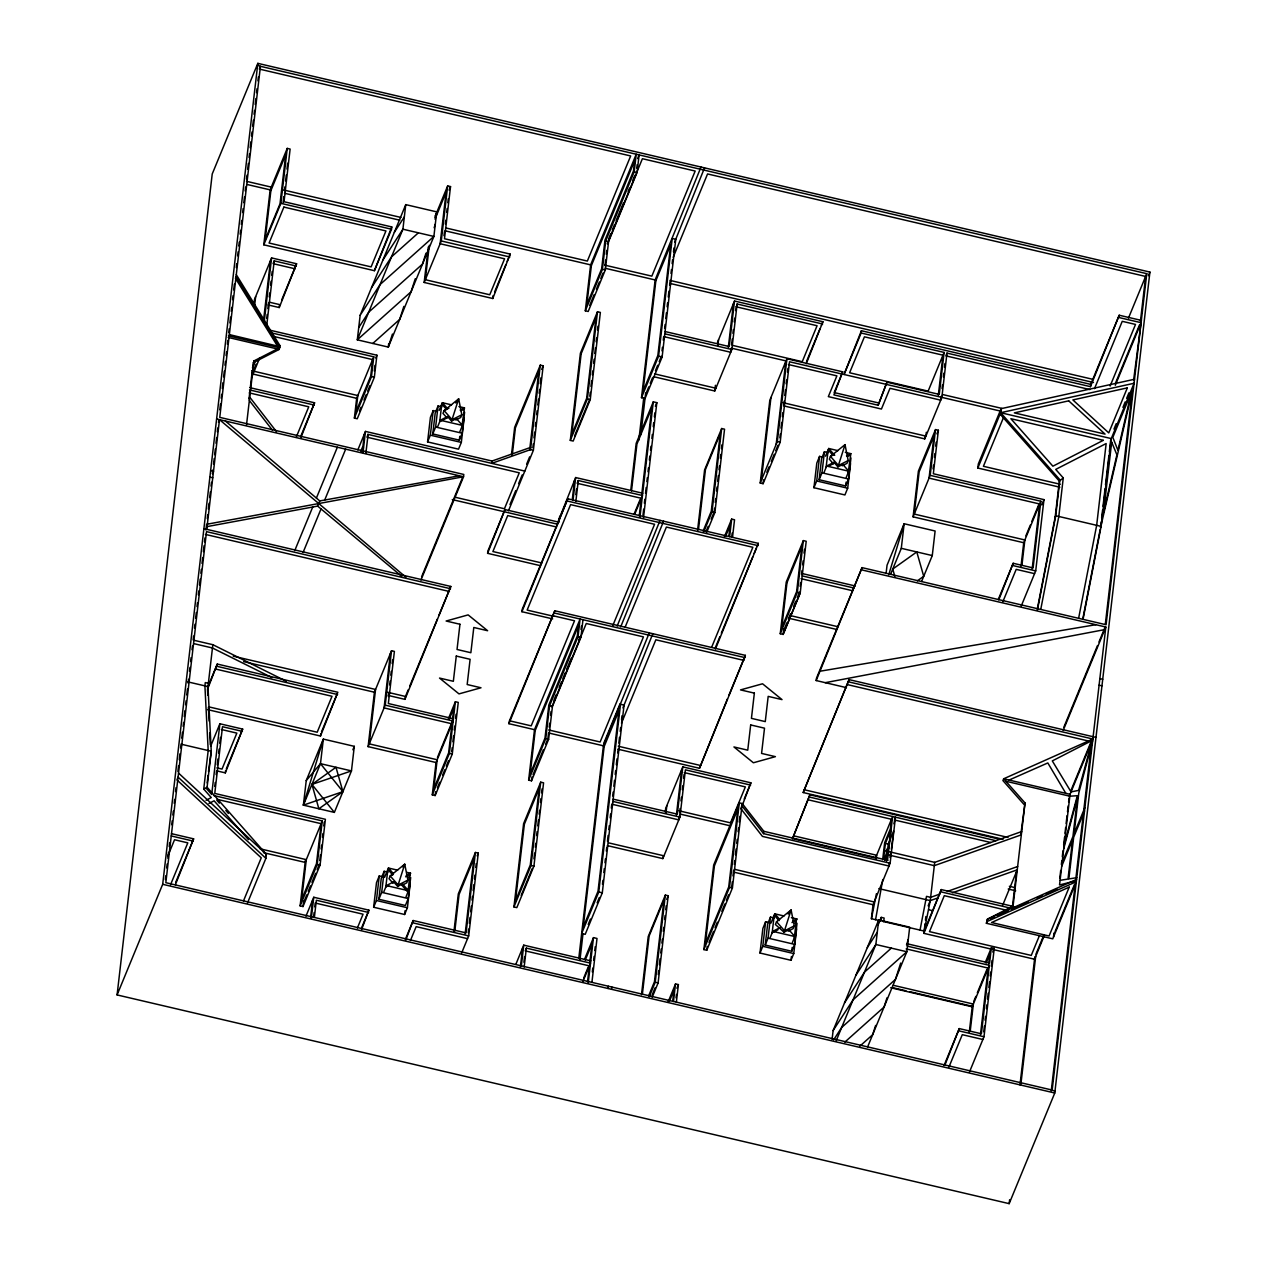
<?xml version="1.0" encoding="UTF-8"?>
<svg xmlns="http://www.w3.org/2000/svg" width="1267" height="1267" viewBox="0 0 1267 1267"><rect width="100%" height="100%" fill="white"/><g stroke="black" fill="none" stroke-linecap="round" stroke-linejoin="round"><path stroke-width="1.5" d="M374.303 371.009L374.921 365.419M117.087 994.928L212.222 173.991L257.834 63.35L1149.913 272.072L1054.777 1093.009L1009.166 1203.65L117.087 994.928L162.683 884.303L257.834 63.35M165.359 879.615L165.819 875.719M166.721 867.927L167.165 864.031M167.846 858.187L168.527 852.358M169.208 846.514L169.651 842.618M171.726 824.738L172.185 820.842M172.85 814.998L173.31 811.086M174.213 803.294L174.672 799.398M175.575 791.59L176.018 787.694M177.903 771.476L178.584 765.585M179.265 759.693L179.946 753.802M180.627 747.91L181.086 743.998M181.767 738.107L182.448 732.215M183.129 726.324L183.588 722.396M184.269 716.52L184.95 710.629M185.631 704.737L186.091 700.809M186.772 694.918L187.453 689.042M188.134 683.151L188.593 679.223M189.496 671.367L189.955 667.44M190.636 661.564L191.095 657.636M191.998 649.781L192.457 645.853M193.138 639.962L193.598 636.05M194.5 628.194L194.96 624.267M195.641 618.375L196.322 612.484M197.003 606.608L197.462 602.68M198.365 594.825L198.824 590.897M199.505 585.006L200.186 579.13M200.867 573.238L201.326 569.311M202.007 563.419L202.688 557.543M203.369 551.652L204.05 545.76M204.51 541.833L204.969 537.905M205.935 530.034L206.6 524.3L463.532 476.74L463.801 474.46L219.761 417.366L260.432 66.312L257.629 65.108M207.265 518.583L207.709 514.75M208.358 509.033L209.023 503.3M209.689 497.567L210.354 491.834M211.019 486.116L211.462 482.284M212.888 469.978L212.444 473.795L213.521 471.213L210.639 470.532M213.553 464.245L214.218 458.527M214.661 454.695L215.327 448.977M215.992 443.244L216.657 437.511M217.322 431.794L217.766 427.961M219.809 409.827L220.49 404.015M221.155 398.202L221.614 394.322M222.279 388.51L222.96 382.682M223.625 376.869L224.307 371.057M224.972 365.244L225.431 361.364M226.096 355.552L226.555 351.672M227.411 344.276L227.854 340.395M228.757 332.635L229.2 328.755M229.881 322.927L230.562 317.098M231.227 311.27L231.687 307.39M232.574 299.63L233.033 295.749M233.698 289.921L234.379 284.093M236.295 267.59L236.755 263.663M237.658 255.807L238.117 251.864M238.798 245.972L239.257 242.045M240.16 234.173L240.619 230.246M241.3 224.354L241.759 220.426M242.678 212.555L243.121 208.627M243.802 202.736L244.499 196.828M245.18 190.937L245.64 187.009M246.542 179.138L247.002 175.21M247.683 169.319L248.364 163.411M249.045 157.52L249.504 153.592M250.185 147.701L250.866 141.793M251.547 135.902L252.006 131.974M252.687 126.066L253.384 120.175M254.065 114.283L254.509 110.356M255.205 104.448L255.886 98.557M256.567 92.665L257.027 88.722M257.93 80.866L258.389 76.939M206.774 529.353L219.492 419.646L405.899 577.214M247.508 902.943L265.896 858.329L266.355 854.291L207.091 787.235L211.256 751.252L207.978 686.587L212.84 644.697L193.93 640.278M253.828 305.299L254.509 299.408L271.597 257.93L296.605 263.774L279.247 307.548L268.176 304.951M254.524 306.281L255.649 296.636M175.369 884.794L193.629 838.849L171.504 833.67M263.789 244.816L270.156 189.876L287.245 148.397L290.127 149.063L284.03 201.722L391.772 226.936L391.503 229.216L374.414 270.695L263.789 244.816L280.878 203.338L287.245 148.397M216.134 666.822L215.865 669.103L332.017 696.28L317.193 732.231L208.659 706.828M207.788 695.345L207.487 689.422L217.275 664.051L337.846 692.257L320.488 736.032L207.566 709.615M206.046 800.269L211.272 797.592L203.734 789.072L208.184 750.539L204.906 685.859L205.286 682.58L208.358 683.293M249.884 391.36L248.997 398.994L249.742 397.189L276.428 431.588M250.328 387.544L252.307 370.36M252.751 366.543L253.938 360.937L279.611 347.791L279.864 345.511L236.295 274.654M246.542 424.698L253.938 360.937M207.17 782.943L208.057 775.372M208.501 771.571L211.256 751.252L181.688 744.331M263.536 320.424L270.473 260.685M264.106 322.673L271.597 257.93M266.735 318.413L267.179 314.501M267.86 308.625L268.541 302.765M269.222 296.89L269.681 292.978M270.584 285.154L271.043 281.242M271.724 275.382L272.167 271.471M211.858 793.11L219.888 723.774L242.678 729.095L225.32 772.87L218.082 771.175M266.735 325.429L274.21 260.875L296.335 266.054M214.772 786.379L215.232 782.452M216.134 774.612L216.594 770.684M217.275 764.793L217.956 758.917M218.637 753.026L219.096 749.114M219.777 743.222L220.458 737.331M283.111 202.53L283.792 196.623M284.489 190.731L284.932 186.803M285.613 180.896L286.31 175.004M286.991 169.097L287.672 163.205M225.32 772.87L225.574 770.589M279.247 307.548L279.5 305.252M253.194 362.726L278.867 349.581L279.864 345.511M300.928 437.543L314.58 402.795L249.726 387.623M303.383 805.147L306.234 780.583L323.338 739.089L354.301 746.342L351.466 770.906L334.361 812.4L303.383 805.147L323.338 739.089L320.488 763.668L303.383 805.147L342.914 791.653L335.977 767.295L311.935 784.416L318.872 808.774L342.914 791.653L320.488 763.668L306.234 780.583M360.161 315.245L357.31 339.825L388.288 347.079L433.884 236.438L436.735 211.874L405.757 204.62L360.161 315.245L380.116 284.505L433.884 236.438L402.906 229.2L382.951 259.941M270.093 330.228L376.917 355.219L374.351 377.281L357.246 418.775L354.38 418.094L356.66 398.313L373.765 356.819L271.787 332.968M242.409 731.376L222.501 726.72L214.772 793.427L325.397 819.306L320.092 865.06L303.003 906.554L300.121 905.873L305.426 860.119M320.488 736.032L320.757 733.751M374.414 270.695L391.772 226.936M303.003 906.554L303.652 900.837M364.326 434.185L362.948 446.079L360.81 451.274M354.38 418.094L371.469 376.6L373.765 356.819M363.011 452.525L365.466 431.413L492.024 461.03L530.778 447.346M310.605 917.356L312.616 900.029M300.121 905.873L317.225 864.395L322.261 820.921L213.537 795.486M311.302 918.448L313.757 897.258L368.903 910.165L361.507 929.772M365.862 453.428L368.079 434.407L366.939 437.178L519.264 472.813L504.44 508.764L454.932 497.187M319.807 860.483L320.472 854.718M321.137 848.953L321.58 845.121M322.483 837.439L322.927 833.591M323.814 825.91L324.257 822.077M313.678 916.374L314.121 912.557M314.77 906.839L315.214 903.023L363.059 914.204L357.357 928.046M314.374 917.419L316.354 900.251L368.634 912.478M388.7 343.563L388.288 347.079L392.453 334.06M405.757 204.62L402.906 229.2L357.31 339.825L411.078 291.758L415.259 278.756M368.111 746.627L385.216 705.149L453.143 721.034L436.038 762.528L368.111 746.627L374.414 692.225L391.519 650.731L394.401 651.412L388.351 703.533L453.396 718.753M435.325 215.849L447.663 185.916L450.529 186.597L444.495 238.734L510.205 254.097L492.768 298.505L424.176 282.462L428.278 247.065M429.307 245.339L425.316 279.69L489.759 294.768L504.583 258.816L440.14 243.739L446.111 192.204L434.993 219.159M390.379 653.503L384.075 707.905L452.002 723.805L448.629 752.867L433.805 788.818L437.178 759.757L369.251 743.872L375.555 689.454L233.223 656.148M385.216 705.149L391.519 650.731M388.335 696.581L388.795 692.685M389.698 684.909L390.141 681.013M390.822 675.184L391.265 671.288M392.168 663.512L392.627 659.632M424.176 282.462L441.28 240.968L447.663 185.916M443.988 235.741L444.448 231.861M445.35 224.069L445.794 220.189M446.697 212.413L447.156 208.517M447.821 202.688L448.28 198.792M410.255 883.178L407.404 907.742L404.616 914.489L373.638 907.251L376.489 882.671L379.276 875.925L382.919 876.78M462.788 421.214L464.181 417.841L461.331 442.421L458.543 449.167L427.565 441.914L430.416 417.35L433.203 410.603L436.846 411.442M373.638 907.251L376.426 900.504L379.276 875.925M427.565 441.914L430.352 435.167L433.203 410.603M410.682 877.493L408.243 898.556L405.392 905.477L378.849 899.269L381.288 878.205L384.139 871.284L387.924 872.171M464.609 412.171L462.17 433.235L459.319 440.14L432.776 433.932L435.215 412.868L438.065 405.963L441.85 406.85M378.849 899.269L381.7 892.348L384.139 871.284M432.776 433.932L435.626 427.027L438.065 405.963M388.367 695.472L404.949 699.368L405.218 697.088M459.319 440.14L459.763 436.323M404.616 914.489L405.06 910.72M461.869 426.805L464.466 407.879L458.939 406.58M404.949 699.368L450.814 586.447L203.908 528.672M405.757 940.114L413.153 920.523L466.082 932.908L475.41 852.453L478.277 853.119L468.695 935.885L461.616 953.037M448.296 718.943L455.376 701.728L458.258 702.409L452.271 754.055L435.167 795.549L432.285 794.868L436.038 762.528M435.167 795.549L435.61 791.717M492.768 298.505L493.101 295.591M432.285 794.868L449.389 753.39L455.376 701.728M451.733 751.569L452.192 747.657M452.873 741.781L453.554 735.889M454.235 730.014L454.695 726.102M455.597 718.262L456.057 714.335M492.024 461.03L491.754 463.342L530.509 449.627L533.375 450.308L543.179 365.815L540.296 365.134L514.655 427.375L511.472 454.774M540.566 565.716L487.605 553.331L487.874 551.05L504.979 509.556L558.684 522.131M453.982 931.213L458.306 893.932L475.41 852.453M454.821 931.118L459.066 894.454L473.89 858.503L465.163 933.731M504.979 509.556L487.605 553.331M512.28 454.837L515.4 427.898L538.776 371.199L529.638 450.118M468.22 932.876L468.663 929.028M469.328 923.263L470.009 917.482M470.675 911.702L471.34 905.937M472.005 900.156L472.464 896.307M473.129 890.543L473.795 884.762M474.46 878.981L474.919 875.133M475.806 867.436L476.249 863.587M530.509 449.627L540.296 365.134M532.869 447.631L533.328 443.751M533.993 437.923L534.658 432.11M535.339 426.282L535.783 422.402M536.685 414.642L537.129 410.761M537.81 404.933L538.475 399.121M539.156 393.293L539.599 389.412M540.265 383.6L540.946 377.772M582.978 619.706L580.935 637.269L552.444 706.416L548.627 739.326L531.522 780.805L528.64 780.139L545.744 738.645L549.561 705.735L578.069 636.588L580.096 619.04L534.5 729.665L508.938 723.695L509.207 721.414L554.803 610.773L745.36 655.356L699.495 768.277L618.28 749.272M552.665 618.898L521.925 611.708L522.178 609.427L567.79 498.786L758.331 543.369L715.459 649.037M558.367 520.8L575.661 477.548L642.702 493.243M513.943 906.95L523.604 823.645L540.708 782.167L543.575 782.832L533.93 866.137L516.825 907.631L513.943 906.95L531.047 865.472L540.708 782.167M528.64 780.139L534.5 729.665M559.048 521.941L559.697 516.271M570.293 440.393L580.397 353.24L597.486 311.745L600.368 312.426L590.264 399.58L573.175 441.059L570.293 440.393L587.397 398.899L597.486 311.745M585.306 310.811L590.628 264.866L636.24 154.226L634.197 171.774L605.705 240.92L602.411 269.317L585.306 310.811L588.189 311.476L605.293 269.998L608.572 241.601L637.079 172.455L639.106 154.907L637.618 158.533M531.522 780.805L531.966 776.924M508.938 723.695L554.803 610.773M521.925 611.708L567.79 498.786M572.336 499.23L574.521 480.32M573.032 500.243L575.661 477.548M520.404 966.879L522.606 947.922M521.323 966.008L523.746 945.15L590.786 960.845M575.82 494.621L576.485 488.951M533.945 858.852L534.626 853.024M535.308 847.195L535.751 843.299M536.654 835.539L537.097 831.643M537.778 825.815L538.459 819.987M539.124 814.158L539.584 810.278M540.486 802.502L540.93 798.606M541.611 792.778L542.054 788.898M547.867 738.804L548.548 732.944M549.213 727.1L549.672 723.204M550.575 715.412L551.034 711.516M575.867 501.304L578.275 480.51L642.432 495.524L634.624 514.465M523.904 962.255L524.554 956.569M589.836 396.175L590.295 392.295M590.976 386.467L591.641 380.638M592.322 374.81L592.766 370.93M593.669 363.154L594.112 359.274M594.793 353.445L595.474 347.617M596.139 341.789L596.599 337.909M597.501 330.133L597.945 326.252M604.977 265.658L605.626 259.925M606.291 254.208L606.735 250.391M524.158 967.069L526.359 948.112L590.517 963.126L582.709 982.068M581.015 629.493L581.426 625.993M636.747 168.194L637.158 164.694M630.792 489.996L636.192 443.323L653.297 401.829L656.829 402.668L643.462 518.013M641.482 397.68L658.587 356.201L672.223 238.465L675.77 239.289L662.118 357.025L645.03 398.519L641.482 397.68L655.134 279.944L700.999 167.038M631.504 490.947L636.937 444.068L651.745 408.117L641.783 494.051M578.797 958.2L603.409 745.804L649.274 632.882M638.853 440.029L643.699 398.202M579.906 960.418L582.994 933.795M640.833 434.644L645.695 392.707M639.249 515.907L641.292 498.279L577.134 483.281L578.275 480.51M639.946 517.063L653.297 401.829M587.555 981.592L589.377 965.882L525.219 950.868L526.359 948.112M589.852 961.811L591.927 943.915L585.259 960.085M588.252 982.749L593.479 937.628L597.01 938.467L592.006 981.624M598.768 892L620.513 704.309L624.061 705.133L602.3 892.823L585.211 934.317L581.664 933.478L598.768 892L602.3 892.823M643.002 514.988L643.684 509.096M644.365 503.205L644.824 499.277M645.505 493.386L646.186 487.494M646.867 481.603L647.326 477.675M648.007 471.783L648.466 467.856M649.369 460L649.828 456.072M650.509 450.181L650.969 446.253M651.872 438.398L652.331 434.47M653.234 426.615L653.693 422.687M654.374 416.795L654.833 412.868M662.008 350.911L662.435 347.332M663.259 340.158L663.67 336.579L730.711 352.274L731.154 348.473M664.621 328.422L665.08 324.495M665.761 318.603L666.442 312.711M667.123 306.82L667.582 302.908M668.263 297.016L668.944 291.125M669.625 285.233L670.085 281.306M670.987 273.466L671.447 269.538M672.128 263.647L672.587 259.719M673.49 251.864L673.949 247.952M592.322 971.932L592.766 968.051M593.669 960.275L594.112 956.395M594.793 950.567L595.237 946.687M602.474 884.271L602.934 880.359M603.836 872.551L604.28 868.639M604.961 862.779L605.42 858.868M606.323 851.06L606.782 847.148M607.463 841.288L608.128 835.444M608.809 829.584L609.269 825.672M610.171 817.864L610.631 813.952M611.312 808.093L611.755 804.181L678.795 819.876L679.239 816.091M612.705 796.024L613.149 792.113M613.83 786.237L614.511 780.361M615.192 774.485L615.651 770.574M616.332 764.698L617.013 758.822M617.694 752.946L618.153 749.035M618.834 743.159L619.515 737.283M620.197 731.407L620.64 727.48M621.559 719.656L622.002 715.728M660.044 520.373L617.172 626.041M608.065 988.498L608.334 986.217M663.591 521.196L620.703 626.864M704.531 167.862L674.63 242.06M611.613 989.337L611.866 987.056M652.822 633.706L622.921 707.905M641.498 994.674L648.229 936.566L665.333 895.088L668.2 895.753L658.111 982.907L652.157 997.335M642.353 994.357L649.1 936.091L663.924 900.124L654.469 981.703L648.546 996.084M717.898 345.448L718.547 339.762M697.61 530.065L704.579 470.009L721.667 428.515L724.55 429.196L714.889 512.502L706.717 532.33M665.27 812.147L665.698 808.378L682.802 766.883L750.888 782.816L742.446 804.941M698.465 529.764L705.45 469.519L720.274 433.567L711.262 511.298L703.106 531.079M653.455 376.647L714.746 390.996L715.412 385.295M665.967 813.176L666.838 805.606M607.289 845.596L662.831 858.598L663.037 856.84M728.319 347.411L733.371 303.811M649.29 996.67L655.229 982.226L665.333 895.088M806.287 363.692L822.901 321.723L734.512 301.039L729.238 346.556L665.08 331.542M676.404 815.029L681.662 769.655M658.254 974.513L658.713 970.585M659.394 964.694L660.075 958.802M660.772 952.911L661.216 948.967M661.897 943.076L662.356 939.148M663.274 931.293L663.734 927.365M664.637 919.494L665.096 915.566M665.777 909.674L666.236 905.747M703.834 531.665L712.022 511.82L721.667 428.515M731.597 344.687L732.247 339.002M732.912 333.3L733.355 329.515M734.226 321.929L734.67 318.144M735.541 310.558L737.125 304.001L822.647 324.004M682.802 766.883L677.322 814.143L613.165 799.144M714.746 390.996L731.851 349.502L737.125 304.001M714.145 511.963L714.588 508.13M715.253 502.381L715.697 498.549M716.584 490.867L717.027 487.035M717.692 481.286L718.357 475.521M719.023 469.772L719.466 465.939M720.369 458.258L720.812 454.425M721.477 448.676L721.921 444.844M679.666 812.305L680.11 808.52M680.981 800.966L681.424 797.181M682.295 789.626L682.739 785.841M683.61 778.271L684.053 774.501M662.831 858.598L679.936 817.104L685.415 769.845L750.634 785.097M699.495 768.277L727.416 698.893M672.761 1000.724L673.981 990.192L669.483 1001.104M673.49 1001.468L675.517 983.921L678.399 984.586L676.372 1002.134M728.889 535.909L730.109 525.377L725.611 536.289M676.04 997.889L676.451 994.373M729.634 536.654L731.661 519.106L734.543 519.771L732.5 537.335M731.772 536.59L732.183 533.074M742.193 803.547L732.405 888.024L706.748 950.266L703.882 949.585L713.669 865.06L739.31 802.866L742.193 803.547L763.843 831.31L887.866 860.325M842.444 374.145L789.515 361.76L780.187 442.215L763.098 483.693L760.216 483.028L769.813 400.261L786.902 358.767L842.713 371.833L833.908 394.892L878.158 405.234L886.963 382.175L939.243 394.401L944.105 352.416L861.132 333.015L844.044 374.494L1001.136 411.252M706.748 950.266L707.208 946.354M761.356 480.256L770.954 397.49M763.098 483.693L763.542 479.765M776.18 444.305L785.778 361.538M760.216 483.028L777.32 441.534L786.902 358.767M779.886 437.828L780.329 433.963M780.995 428.183L781.676 422.386M782.341 416.605L782.784 412.741M783.687 405.028L784.13 401.18M784.796 395.383L785.477 389.603M786.142 383.806L786.585 379.957M787.488 372.245L787.931 368.38M703.882 949.585L729.523 887.359L739.31 802.866M731.645 887.502L732.31 881.737M732.975 875.956L733.656 870.176M734.322 864.411L734.765 860.562M735.43 854.782L736.111 849.017M736.776 843.236L737.22 839.388M738.107 831.69L738.566 827.842M739.231 822.061L739.896 816.296M780.25 633.738L786.237 582.091L803.341 540.597L806.208 541.278L800.221 592.924L783.117 634.419L780.25 633.738L797.355 592.259L803.341 540.597M783.117 634.419L783.782 628.701M893.884 823.788L895.468 817.183L890.131 863.239L763.573 833.638L763.843 831.31M800.158 586.399L800.617 582.535M801.552 574.442L801.995 570.578M802.676 564.765L803.12 560.885M804.022 553.141L804.466 549.26M796.61 928.964L793.76 953.544L790.988 960.291L760.01 953.037L762.861 928.473L765.632 921.711L769.275 922.566M850.537 463.643L847.686 488.207L844.915 494.954L813.937 487.716L816.787 463.136L819.559 456.389L823.202 457.244M760.01 953.037L762.782 946.291L765.632 921.711M813.937 487.716L816.708 480.969L819.559 456.389M797.038 923.295L794.599 944.358L791.748 951.264L765.205 945.055L767.644 923.991L770.494 917.07L774.295 917.957M850.965 457.957L848.526 479.021L845.675 485.942L819.131 479.734L821.57 458.67L824.421 451.749L828.206 452.636M765.205 945.055L768.055 938.134L770.494 917.07M819.131 479.734L821.982 472.813L824.421 451.749M826.1 467.428L828.143 449.88L832.957 455.328M844.044 374.494L861.402 330.735L1090.729 384.376L1119.22 315.23L1141.361 320.408L1133.617 380.052M887.534 860.261L892.601 816.518L875.497 857.997L792.524 838.58L809.898 794.821L999.695 839.229M1003.052 839.292L803.199 792.54L849.064 679.619L1095.987 737.394M846.435 687.633L816.186 680.553L816.455 678.273L862.051 567.632L1106.091 624.742L1146.762 273.672L260.432 66.312L259.307 69.067L630.665 155.952L587.35 261.065L446.032 227.997M861.132 333.015L861.402 330.735M791.748 951.264L792.192 947.431M792.524 838.58L809.898 794.821M845.675 485.942L846.118 482.109M790.988 960.291L791.416 956.506M794.298 937.928L796.341 920.38L791.986 922.598M848.225 472.607L850.838 453.665L845.311 452.367M878.158 405.234L886.963 382.175M803.199 792.54L849.064 679.619M816.186 680.553L862.051 567.632M832.102 1039.336L833.116 1030.562L878.712 919.921L909.69 927.175L906.839 951.755L867.657 1046.827M886.171 572.795L887.043 565.225L904.147 523.746L935.109 531L932.274 555.564L921.584 581.49M890.606 574.252L901.296 548.326L904.147 523.746L888.753 574.711M913.095 516.841L930.2 475.347L1040.825 501.241L1023.72 542.719L913.095 516.841L918.401 471.086L935.505 429.592L938.388 430.257L933.336 473.747L1043.96 499.626L1035.709 570.894L1021.234 606.022M783.845 405.915L924.752 438.889L924.958 437.131M876.194 859.042L876.637 855.241L793.665 835.824M926.335 432.269L925.892 436.117L783.085 402.7M879.266 920.571L871.411 918.718L873.042 904.733L890.131 863.239M882.671 859.707L884.651 842.698L890.353 828.856L891.461 819.274L808.489 799.873M883.574 859.042L885.38 843.442L890.796 830.297L888.753 847.845L884.018 859.343M938.324 395.272L942.965 355.188L864.427 336.816L849.603 372.767L928.141 391.139L944.105 352.416M882.782 879.536L875.56 919.699M878.712 919.921L875.861 944.501L835.967 1041.3M886.425 852.818L886.868 849.033M930.2 475.347L935.505 429.592M887.122 853.863L888.262 844.107L893.663 830.978L891.35 849.223M886.615 861.101L887.502 853.435L884.651 860.356M941.159 396.318L940.716 400.166L889.988 388.304L881.436 409.035L828.333 396.619L836.885 375.871L788.375 364.516M942.046 388.605L942.49 384.756M943.392 377.043L943.836 373.195M944.501 367.414L944.944 363.566M880.818 921.061L881.246 917.371L884.128 918.052L883.701 921.647M933.082 468.901L933.526 465.084M934.413 457.482L934.856 453.665M935.727 446.063L936.17 442.246M1119.22 315.23L1090.459 386.657L946.987 353.097L941.856 397.395L924.752 438.889M889.386 862.605L888.991 866.01L762.433 836.394L740.783 808.584L741.924 805.828L763.573 833.638M889.972 857.506L890.368 854.101M1044.388 935.347L1034.537 959.23L923.912 933.351L925.021 923.801M925.448 920.175L925.86 916.532M1059.861 487.209L977.839 468.03L978.314 463.991L1001.104 408.671L1134.535 379.245M882.972 921.426L924.181 931.071L930.263 900.631L934.698 862.368L1021.693 831.548L1020.964 833.353L1025.019 802.945L1003.67 778.793L1092.851 739.009L1105.822 627.022L861.782 569.912M923.912 933.351L941.286 889.577L1013.758 906.538M977.839 468.03L1000.645 412.709L1001.104 408.671M944.865 1065.151L959.262 1028.598L981.387 1033.777L989.321 965.327L907.299 946.132M998.792 599.829L1013.188 563.277L1033.096 567.933L1040.825 501.241M1020.996 566.27L1023.72 542.719M1021.915 565.462L1024.86 539.964L914.236 514.069L919.145 471.831L933.953 435.864L929.059 478.118L1039.684 503.997L1032.177 568.74M969.271 1032.241L972.486 1004.525M970.189 1031.433L973.357 1004.05L893.251 985.298M986.391 923.295L987.136 921.489L1076.301 881.705L1052.766 938.831L986.391 923.295L987.389 919.208L1013.062 906.063L1025.019 802.945M987.136 921.489L987.389 919.208L1076.57 879.425L1073.038 882.117M980.468 1034.585L988.181 968.083L906.158 948.904M988.672 963.854L989.796 954.051L986.106 963.031M969.524 1071.866L984 1036.739L994.231 948.445L991.348 947.779L989.575 963.047L906.839 943.693M983.746 1031.797L984.411 1026.017M985.092 1020.236L985.536 1016.387M986.423 1008.675L986.882 1004.826M987.547 999.045L988.212 993.265M988.878 987.484L989.559 981.703M990.224 975.923L990.667 972.058M991.332 966.278L992.013 960.497M1037.277 609.221L1055.173 517.126L1059.339 481.143L1063.266 477.928L1055.728 469.408L1106.154 443.545L1096.668 525.314L1078.629 618.217M1016.53 871.601L1012.317 907.869L1013.062 906.063M1063.266 477.928L1058.816 516.461L1040.761 609.348M1090.459 386.657L1090.729 384.376M1019.983 1084.869L1034.806 956.949M1020.901 1084.077L1035.677 956.474M1009.166 1203.65L1009.625 1199.722M1059.782 878.221L1060.701 870.397M1061.366 864.537L1061.825 860.626M1062.284 856.714L1062.965 850.854M1063.647 844.994L1064.549 837.17M1064.993 833.258L1065.674 827.399M1066.133 823.487L1067.036 815.663M1067.495 811.751L1068.176 805.891M1068.619 801.979L1069.079 798.067M1101.213 521.893L1100.532 527.737L1132.413 390.426L1105.347 623.997M1101.657 517.981L1102.559 510.189M1103.019 506.293L1105.046 488.729M1105.505 484.833L1108.894 455.582M1109.338 451.67L1110.7 439.982L1134.076 383.267L1000.645 412.709L1059.909 479.765L1055.744 515.748L1037.483 609.76M1053.511 937.026L1053.954 933.098M1083.047 619.246L1101.102 526.359L1111.27 438.588L1000.645 412.709M1051.246 1090.855L1075.16 884.477M1075.936 877.809L1083.364 813.731M1083.776 810.231L1091.188 746.263M1140.443 321.232L1145.637 276.444L707.556 173.943L673.189 257.296M1054.968 1091.267L1052.164 1090.063L1092.851 739.009L848.811 681.899M1082.794 618.977L1100.184 529.479M871.411 918.718L876.416 893.726M920.032 930.105L926.51 896.371L930.659 897.337L939.908 894.059M1092.645 740.752L1078.803 792.984L1074.083 833.734L1084.916 807.459M1064.201 844.788L1077.346 795.708L1069.823 796.199L1005.824 781.232M1063.742 848.652L1077.473 797.45L1072.943 836.505L1062.11 862.779M828.998 465.939L833.353 463.706L829.331 459.161L830.471 456.405L845.026 444.638L837.946 466.874L833.924 462.328L826.67 466.05L824.152 472.163M403.856 306.408L399.691 319.411L372.799 343.452M434.945 217.433L436.133 213.727M425.981 253.21L422.481 264.106L368.713 312.173L358.735 327.535M434.138 227.791L435.31 224.148M875.624 1025.431L872.646 1034.727L859.913 1046.114M887.027 997.778L884.049 1007.059L844.804 1042.139M900.694 963.063L895.436 979.407L841.668 1027.474L833.686 1039.779M906.523 944.913L908.265 939.465M274.21 260.875L273.07 263.647L295.195 268.826M218.431 422.244L219.492 419.646M252.45 367.858L255.427 360.652M281.733 299.851L296.605 263.774M252.402 373.116L256.108 364.12M251.61 377.55L259.783 357.706M278.867 349.581L279.611 347.791L236.026 276.935L235.456 278.328L277.521 346.081L229.47 334.615M296.161 437.368L308.752 406.802L249.219 392.881M301.198 435.262L314.58 402.795M207.408 687.965L217.275 664.051M210.607 746.311L219.888 723.774M167.814 856.064L174.529 839.752L187.801 842.856L170.554 884.714M294.752 550.591L312.711 507.022M316.402 498.058L337.37 447.219M375.776 357.975L376.917 355.219M206.759 526.66L317.637 506.103L319.775 500.924L459.351 475.758M449.088 190.113L450.529 186.597M359.511 410.904L361 407.293M363.977 400.071L366.226 394.639M367.715 391.028L369.948 385.611M303.051 552.523L321.026 508.922M324.7 500.037L345.653 449.167M175.638 882.513L193.629 838.849M226.318 768.784L242.678 729.095M357.848 449.896L365.466 431.413M361.649 451.765L363.391 447.52M439.174 410.397L442.341 402.7L451.575 404.854M437.796 426.377L440.314 420.248L447.568 416.542L451.575 421.087L456.405 418.601L462.439 425.427L459.921 431.556M243.502 900.885L261.24 857.838L176.921 779.902L178.061 777.13L265.896 858.329M494.589 291.98L505.739 264.93M507.228 261.319L510.205 254.097M265.785 855.668L266.355 854.291L178.536 773.092M446.602 409.542L441.771 404.078L439.744 421.626L446.998 417.92L447.568 416.542M321.485 731.946L337.101 694.063M451.575 421.087L458.67 398.852L444.115 410.603L442.975 413.375L446.998 417.92M456.405 418.601L455.835 419.995L460.681 417.508L461.822 414.752L458.67 398.852L455.74 402.938M421.578 576.897L462.661 477.231M420.929 580.128L463.532 476.74L216.609 418.965M322.261 820.921L305.157 862.399L263.441 852.643M352.875 749.795L354.301 746.342M304.539 900.283L306.772 894.882M308.245 891.287L310.478 885.902M311.951 882.307L315.657 873.311M317.146 869.716L319.363 864.316M305.949 916.199L313.757 897.258M405.963 695.266L408.212 689.818M409.7 686.191L437.368 619.088M438.857 615.461L450.814 586.447M541.706 369.362L543.179 365.815M608.588 239.035L610.837 233.571M612.341 229.945L614.59 224.481M616.095 220.838L623.586 202.641M628.099 191.729L629.588 188.086M632.597 180.801L634.846 175.353M607.289 243.866L642.401 158.708L695.171 171.045L651.84 276.143L604.723 265.12M589.709 305.426L594.16 294.641M596.377 289.24L599.339 282.05M600.827 278.455L603.044 273.054M509.999 504.519L515.732 490.614M518.599 483.661L522.178 474.982M526.644 464.134L529.638 456.849M508.479 510.759L533.375 450.308M361.776 927.444L368.903 910.165M449.389 718.785L453.824 708L452.256 721.525L437.448 757.476M384.598 877.302L388.431 868.022L397.648 870.176M383.869 891.699L386.387 885.57L393.641 881.864L397.648 886.409L402.478 883.938L408.512 890.749L405.994 896.878M574.569 436.022L589.393 400.055M393.641 881.864L393.071 883.242L389.048 878.696L390.188 875.94L404.743 864.173L407.895 880.074L406.755 882.846L401.924 885.316L407.942 892.142L409.985 874.578L405.63 876.812M437.432 787.694L439.649 782.293M442.611 775.103L444.844 769.718M446.317 766.123L448.55 760.723M397.648 886.409L404.743 864.173L402.779 866.897M401.924 885.316L402.478 883.938M408.671 877.746L410.556 873.201L406.865 872.345M405.313 939.528L413.153 920.523M410.46 940.462L416.162 926.636L467.555 938.657M646.566 392.232L648.799 386.847M650.272 383.252L652.505 377.851M655.467 370.661L657.684 365.276M659.173 361.681L661.39 356.28M655.356 406.264L656.829 402.668M477.136 855.89L478.277 853.119M553.948 700.208L556.197 694.744M559.206 687.474L561.455 682.01M562.96 678.368L565.209 672.904M566.697 669.277L571.211 658.349M578.702 640.152L580.207 636.525M551.905 706.875L586.257 623.507L643.446 636.889L600.13 741.987L548.659 729.95M634.149 513.99L640.088 499.594M533.043 774.755L543.416 749.589M545.649 744.188L547.122 740.593M717.423 342.533L734.512 301.039M612.595 626.088L654.564 524.285L570.593 504.63L527.135 610.076L553.853 616.332M625.185 627.038L666.394 527.056L752.851 547.281L711.642 647.263M521.196 895.389L532.314 868.418M603.678 743.507L620.133 703.613M515.938 964.108L523.746 945.15M621.479 723.156L655.847 639.787L743.951 660.408M705.988 531.744L708.205 526.343M711.167 519.153L713.4 513.769M724.17 537.303L731.661 519.106M806.541 361.412L819.923 328.929M821.412 325.334L822.901 321.723M766.836 472.243L769.069 466.858M771.286 461.457L774.248 454.267M775.737 450.672L777.954 445.287M588.236 924.435L590.454 919.05M597.121 902.864L599.354 897.479M584.546 959.277L593.479 937.628M715.364 647.611L719.846 636.747M721.351 633.12L752.709 557.005M754.213 553.394L756.447 547.946M757.191 546.14L758.331 543.369M583.723 977.981L588.157 967.196M842.713 371.833L834.177 392.564L878.427 402.922M825.53 456.199L828.713 448.486L837.93 450.64M728.905 695.266L745.36 655.356M833.353 463.706L833.924 462.328M846.277 477.342L848.795 471.213L842.777 464.403L842.207 465.781L847.037 463.31L848.177 460.539L845.026 444.638M666.727 899.364L668.2 895.753M784.669 628.147L786.886 622.746M788.375 619.151L790.592 613.751M793.57 606.56L795.787 601.176M797.276 597.581L799.493 592.18M783.133 634.339L800.237 592.861L797.355 592.259M652.157 994.959L655.134 987.769M744.204 799.049L750.888 782.816M668.026 1002.102L675.517 983.921M676.895 988.228L678.399 984.586M946.987 353.097L945.847 355.853L1089.905 389.571M709.029 942.379L713.559 931.403M715.063 927.745L717.328 922.249M721.842 911.29L724.867 903.973M726.371 900.314L728.636 894.819M936.899 433.868L938.388 430.257M770.954 923.105L774.786 913.824L784.004 915.978M788.85 929.725L788.28 931.102L793.11 928.632L794.251 925.876L791.099 909.975L776.544 921.727L775.404 924.498L784.02 932.195L788.85 929.725L794.868 936.551L792.35 942.664M770.225 937.501L772.743 931.372L779.997 927.65M784.02 932.195L791.099 909.975L788.169 914.061M1003.353 417.888L983.414 466.288L1060.226 484.263M795.043 923.532L796.911 918.987L791.384 917.704M998.317 599.354L1013.188 563.277M1025.874 535.878L1030.324 525.092M1031.797 521.497L1039.209 503.522M1041.791 504.899L1043.96 499.626M1002.862 601.714L1016.197 569.358L1034.569 573.65M1094.498 388.652L1122.245 321.327L1135.517 324.431L1110.13 386.039M878.269 924.593L881.246 917.371M1128.454 318.128L1146.762 273.672M1148.409 275.699L1149.913 272.072M1055.173 517.126L1055.744 515.748L1101.102 526.359M1115.562 382.982L1139.461 324.986M1115.308 385.263L1141.092 322.689L1118.967 317.526M1113.978 429.117L1116.211 423.685M1122.942 407.372L1125.175 401.94M1126.68 398.313L1128.913 392.881M928.141 905.81L930.263 900.631L937.675 898.002M924.181 931.071L941.286 889.577M1063.868 727.163L1097.475 645.616M1098.964 642.005L1104.951 627.498M1063.187 730.441L1105.822 627.022M1002.561 905.509L1017.258 869.811L952.483 892.76M985.409 962.207L991.348 947.779M944.042 1065.531L959.262 1028.598M992.742 952.055L994.231 948.445M973.626 1001.769L975.843 996.369M977.332 992.774L986.961 969.398M989.321 965.327L972.217 1006.806L890.701 987.737M948.935 1067.052L962.287 1034.68L982.859 1039.494M1071.296 789.689L1092.059 739.326M1069.3 796.119L1092.851 739.009M1061.698 866.295L1072.531 840.005L1068.002 879.06L1060.083 880.327M1084.504 810.975L1073.672 837.249L1068.841 878.934L1076.776 877.667M1039.415 935.664L1031.259 955.429L929.487 931.625L944.295 895.674L1007.677 910.498M1035.947 954.194L1043.929 934.824M1053.764 934.745L1054.334 933.367M1055.094 931.546L1074.511 884.429M394.354 232.273L404.331 216.91M371.564 287.593L391.503 256.853L418.395 232.811M867.309 947.589L877.287 932.211M855.922 975.242L875.861 944.501L906.839 951.755L853.071 999.821L833.116 1030.562M844.519 1002.894L864.474 972.153L891.35 948.128M917.308 580.872L923.722 576.311L916.785 551.937L892.744 569.057L894.882 576.564M203.734 789.072L207.091 787.235M448.946 408.132L444.115 410.603L452.145 419.694L461.822 414.752M460.127 410.096L464.466 407.879M460.998 410.746L463.896 409.257M833.702 454.758L830.471 456.405L838.516 465.496L848.177 460.539M846.483 455.898L850.838 453.665M847.37 456.532L850.268 455.043M837.946 466.874L842.777 464.403M208.897 803.484L214.107 800.807L248.475 839.657M393.404 874.293L390.188 875.94L398.218 885.031L407.895 880.074M406.2 875.434L410.556 873.201M388.716 885.475L385.817 886.963L387.86 869.415L392.675 874.863M792.556 921.22L796.911 918.987M777.986 929.788L772.173 932.75L774.216 915.202L779.031 920.65M794.251 925.876L784.59 930.817L776.544 921.727M990.398 918.702L993.993 917.118M997.572 915.518L1008.358 910.751M1011.953 909.168L1028.123 902.009M1037.103 898.034L1042.488 895.642M1046.083 894.059L1056.868 889.276M1009.07 780.06L1047.825 762.94L1065.816 793.332M1021.313 834.842L934.317 865.662L889.45 855.162M947.304 891.43L1017.654 866.517M1067.305 883.004L1059.545 884.952L1070.045 794.314L1003.67 778.793L1002.926 780.583L1024.274 804.735M1067.891 882.861L1076 880.803M825.26 682.675L1104.761 629.604M820.034 671.225L1095.923 624.694M634.197 171.774L637.079 172.455M605.705 240.92L608.572 241.601M246.495 181.308L271.296 187.12M283.776 190.034L400.958 217.449M670.005 280.403L1092.708 379.292M247.271 184.523L270.156 189.876M284.552 193.249L399.818 220.22M444.939 230.768L590.628 264.866M605.072 268.24L655.134 279.944M670.211 283.475L1093.469 382.507M602.411 269.317L605.293 269.998M735.984 306.757L817.072 325.73L802.249 361.697L732.484 345.368M280.878 203.338L391.503 229.216M441.28 240.968L509.872 257.011M942.537 394.512L1002.023 408.433M731.423 348.156L786.538 361.047M664.811 333.823L731.851 349.502M658.587 356.201L662.118 357.025M654.596 373.892L715.887 388.225M269.317 302.18L280.387 304.777M777.32 441.534L780.187 442.215M587.397 398.899L590.264 399.58M272.579 336.183L372.625 359.59L370.724 376.077L355.9 412.044L357.801 395.542L251.99 370.788M826.67 466.05L848.795 471.213M821.982 472.813L848.526 479.021M228.408 335.803L279.611 347.791M228.171 337.434L277.346 348.948M371.469 376.6L374.351 377.281M816.708 480.969L847.686 488.207M252.766 374.003L356.66 398.313M440.314 420.248L462.439 425.427M435.626 427.027L462.17 433.235M1012.919 565.557L1035.709 570.894M249.472 389.903L314.311 405.076M430.352 435.167L461.331 442.421M901.296 548.326L932.274 555.564M712.022 511.82L714.889 512.502M367.747 434.328L524.823 471.086M567.521 501.067L758.078 545.649M802.454 573.618L855.288 585.987M802.201 575.899L853.847 587.983M801.061 578.671L852.707 590.755M452.287 499.594L557.67 524.237M556.609 527.024L507.719 515.574L492.895 551.541L541.801 562.976M1099.851 678.574L1102.718 679.255M209.879 477.121L212.761 477.786M1099.091 685.162L1101.957 685.827M790.07 615.524L837.899 626.706M788.929 618.28L836.758 629.477M450.545 588.727L206.521 531.633L165.834 882.687L1052.164 1090.063M554.534 613.054L745.091 657.636M205.381 534.405L449.421 591.499M553.394 615.825L574.537 620.767L531.206 725.864L510.078 720.923M847.671 684.671L1088.385 740.989M578.069 636.588L580.935 637.269M549.561 705.735L552.444 706.416M193.851 643.636L212.46 647.991L271.93 677.607M387.654 692.289L406.089 696.597M618.264 746.231L700.635 765.506M804.339 789.769L1008.025 837.424M243.628 661.612L374.414 692.225M548.69 732.991L603.409 745.804M809.629 797.101L995.925 840.686M894.328 819.955L990.762 842.507M545.744 738.645L548.627 739.326M684.275 772.601L745.344 786.886L730.521 822.853L679.001 810.801M217.005 666.331L337.592 694.538M885.38 843.442L888.262 844.107M187.88 681.884L207.978 686.587M885.712 850.917L934.698 862.368M449.389 753.39L452.271 754.055M1009.356 886.282L1014.946 887.597M1008.215 889.054L1015.675 890.796M679.825 814.016L729.697 825.688M612.895 801.425L679.936 817.104M941.017 891.873L1009.688 907.932M221.361 729.491L236.85 733.118L222.026 769.069L216.863 767.865M878.886 888.61L930.263 900.631M320.488 763.668L351.466 770.906L311.935 784.416L334.361 812.4M928.584 909.706L932.354 910.593M734.622 869.32L874.182 901.961M608.429 842.824L663.971 855.827M733.482 872.076L873.042 904.733M729.523 887.359L732.405 888.024M531.047 865.472L533.93 866.137M217.211 799.366L321.121 823.677L316.481 863.651L301.673 899.602L306.297 859.644L260.115 848.827M772.743 931.372L794.868 936.551M768.055 938.134L794.599 944.358M762.782 946.291L793.76 953.544M892.649 987.658L905.921 990.762M909.706 991.649L972.28 1006.283M317.225 864.395L320.092 865.06M386.387 885.57L408.512 890.749M171.251 835.951L193.376 841.13M381.7 892.348L408.243 898.556M958.992 1030.879L984 1036.739M376.426 900.504L407.404 907.742M412.884 922.835L468.695 935.885M655.229 982.226L658.111 982.907M162.683 884.303L1054.777 1093.009M212.84 644.697L286.31 681.282M317.637 506.103L401.797 576.406M225.399 421.024L319.775 500.924M1000.075 414.087L1059.339 481.143M828.713 448.486L834.731 455.312M442.341 402.7L447.172 408.148M774.786 913.824L779.601 919.272M388.431 868.022L393.245 873.486M206.521 788.628L211.668 794.457M216.831 800.285L219.397 803.199M225.843 810.484L228.424 813.398M249.346 400.483L272.405 430.178M208.39 707.208L209.087 721.034M209.689 732.88L210.29 744.743M270.885 190.62L265.183 239.78L280.007 203.813L285.709 154.669L270.885 190.62M456.278 656.068L453.348 681.298L439.522 678.067L458.987 693.888L481.001 687.775L467.175 684.528L470.105 659.299L456.278 656.068M459.953 624.251L457.039 649.48L470.865 652.727L473.795 627.482L487.621 630.728L468.141 614.891L446.127 621.02L459.953 624.251M524.364 824.183L515.479 900.9L530.287 864.949L539.188 788.217L524.364 824.183M535.228 730.41L530.176 774.074L544.984 738.123L548.833 704.99L577.324 635.844L578.544 625.312L535.228 730.41M581.157 353.762L571.813 434.328L586.637 398.376L595.965 317.811L581.157 353.762M591.372 265.611L586.827 304.745L601.651 268.794L604.961 240.176L633.468 171.029L634.688 160.497L591.372 265.611M655.863 280.688L643.034 391.408L657.858 355.457L670.686 244.737L655.863 280.688M604.153 746.548L583.216 927.206L598.024 891.255L618.961 710.581L604.153 746.548M714.398 865.836L705.402 943.535L728.731 886.916L737.774 809.138L714.398 865.836M750.682 724.946L747.752 750.175L733.926 746.944L753.39 762.766L775.404 756.652L761.578 753.422L764.508 728.177L750.682 724.946M754.356 693.128L751.442 718.357L765.268 721.604L768.182 696.375L782.024 699.606L762.544 683.784L740.53 689.897L754.356 693.128M786.997 582.614L781.771 627.688L796.595 591.737L801.805 546.647L786.997 582.614M1111.682 442.151L1103.494 512.707L1116.908 454.805L1111.682 442.151M1131.336 392.422L1117.937 450.339L1112.822 437.353L1131.336 392.422M1092.281 740.387L1078.613 790.386L1071.043 791.907L1052.307 760.913L1092.281 740.387M283.887 207.075L269.079 243.026L371.12 266.894L385.944 230.942L283.887 207.075M1127.329 387.876L1108.768 432.902L1072.88 399.929L1127.329 387.876M1069.221 887.122L1049.076 935.996L991.554 922.534L1069.221 887.122M1103.304 440.33L1052.893 466.193L1010.876 418.712L1103.304 440.33M1068.714 400.847L1014.344 412.884L1105.062 434.106L1068.714 400.847"/></g></svg>
